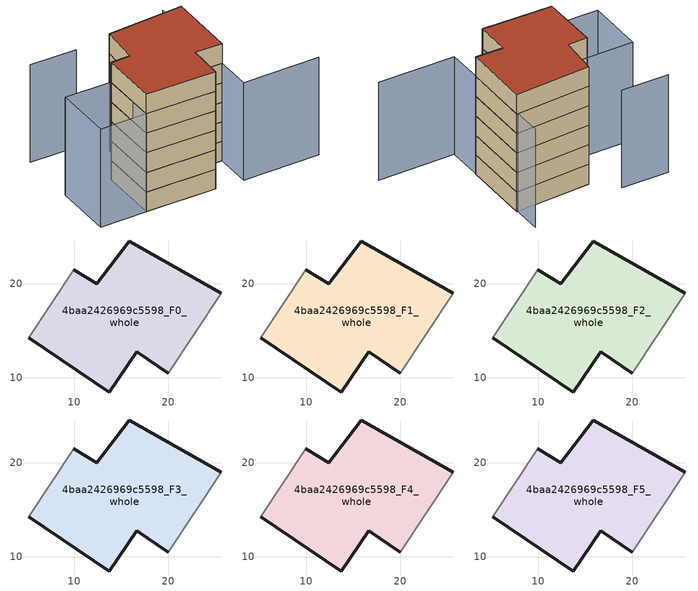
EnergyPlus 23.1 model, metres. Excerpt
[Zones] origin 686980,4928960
4baa2426969c5598_F0_whole
 floor ground (EU_floor_Construction): 19.99,10.51 25.6,18.99 15.85,24.55 12.36,20 9.92,21.5 5.17,14.25 13.73,8.49 16.63,12.76 z0
 wall outside (EU_wall_Construction): 19.99,10.51 16.63,12.76 13.73,8.49 5.17,14.25 / 9.92,21.5 12.36,20 15.85,24.55 25.6,18.99 z0:3
 wall adiabatic (EU_wall_Construction): 25.6,18.99 19.99,10.51 / 5.17,14.25 9.92,21.5 z0:3
4baa2426969c5598_F1_whole
 floor to 4baa2426969c5598_F0_whole (EU_floor_Construction): 19.99,10.51 25.6,18.99 15.85,24.55 12.36,20 9.92,21.5 5.17,14.25 13.73,8.49 16.63,12.76 z3
 wall outside (EU_wall_Construction): 19.99,10.51 16.63,12.76 13.73,8.49 5.17,14.25 / 9.92,21.5 12.36,20 15.85,24.55 25.6,18.99 z3:6
 wall adiabatic (EU_wall_Construction): 25.6,18.99 19.99,10.51 / 5.17,14.25 9.92,21.5 z3:6
4baa2426969c5598_F2_whole
 floor to 4baa2426969c5598_F1_whole (EU_floor_Construction): 19.99,10.51 25.6,18.99 15.85,24.55 12.36,20 9.92,21.5 5.17,14.25 13.73,8.49 16.63,12.76 z6
 wall outside (EU_wall_Construction): 19.99,10.51 16.63,12.76 13.73,8.49 5.17,14.25 / 9.92,21.5 12.36,20 15.85,24.55 25.6,18.99 z6:9
 wall adiabatic (EU_wall_Construction): 25.6,18.99 19.99,10.51 / 5.17,14.25 9.92,21.5 z6:9
4baa2426969c5598_F3_whole
 floor to 4baa2426969c5598_F2_whole (EU_floor_Construction): 19.99,10.51 25.6,18.99 15.85,24.55 12.36,20 9.92,21.5 5.17,14.25 13.73,8.49 16.63,12.76 z9
 wall outside (EU_wall_Construction): 19.99,10.51 16.63,12.76 13.73,8.49 5.17,14.25 / 9.92,21.5 12.36,20 15.85,24.55 25.6,18.99 z9:12
 wall adiabatic (EU_wall_Construction): 25.6,18.99 19.99,10.51 / 5.17,14.25 9.92,21.5 z9:12
4baa2426969c5598_F4_whole
 floor to 4baa2426969c5598_F3_whole (EU_floor_Construction): 19.99,10.51 25.6,18.99 15.85,24.55 12.36,20 9.92,21.5 5.17,14.25 13.73,8.49 16.63,12.76 z12
 wall outside (EU_wall_Construction): 19.99,10.51 16.63,12.76 13.73,8.49 5.17,14.25 / 9.92,21.5 12.36,20 15.85,24.55 25.6,18.99 z12:15
 wall adiabatic (EU_wall_Construction): 25.6,18.99 19.99,10.51 / 5.17,14.25 9.92,21.5 z12:15
4baa2426969c5598_F5_whole
 floor to 4baa2426969c5598_F4_whole (EU_floor_Construction): 19.99,10.51 25.6,18.99 15.85,24.55 12.36,20 9.92,21.5 5.17,14.25 13.73,8.49 16.63,12.76 z15
 wall outside (EU_wall_Construction): 19.99,10.51 16.63,12.76 13.73,8.49 5.17,14.25 / 9.92,21.5 12.36,20 15.85,24.55 25.6,18.99 z15:18
 wall adiabatic (EU_wall_Construction): 25.6,18.99 19.99,10.51 / 5.17,14.25 9.92,21.5 z15:18
 roof outside (EU_roof_Construction): 25.6,18.99 19.99,10.51 16.63,12.76 13.73,8.49 5.17,14.25 9.92,21.5 12.36,20 15.85,24.55 z18
shading: 26.53,-0.1 17.03,6.04 / 17.03,6.04 27.76,22.64 / 14.82,28.75 9.07,32.57 / 9.92,21.5 5.17,14.25 / 5.17,14.25 -0.58,18.01 / -0.58,18.01 4.17,25.27 / 4.17,25.27 9.92,21.5 z0:15
[Building]
EU S2 Campaign: North Axis=0; Terrain=City; Solar Distribution=FullExterior
[Site:Location]
Bologna: Latitude=44.5; Longitude=11.25; Time Zone=1; Elevation=37
[SizingPeriod:WeatherFileDays]
AnnualSizingPeriod: Begin Month=1; Begin Day of Month=1; End Month=12; End Day of Month=31; Day of Week for Start Day=Monday; Use Weather File Daylight Saving Period=No; Use Weather File Rain and Snow Indicators=No
[MATERIAL]
EU_InternalMass_Material: Roughness=MediumRough; Thickness=0.1; Conductivity=1; Density=1800; Specific Heat=900; Thermal Absorptance=0.9; Solar Absorptance=0.7; Visible Absorptance=0.7
[MATERIAL:NOMASS] Roughness=MediumRough; Thermal Absorptance=0.9; Solar Absorptance=0.7; Visible Absorptance=0.7
Name | Thermal Resistance
EU_wall_NoMass | 0.905828
EU_roof_NoMass | 0.37593
EU_floor_NoMass | 0.67114
[CONSTRUCTION]
EU_wall_Construction: EU_wall_NoMass
EU_roof_Construction: EU_roof_NoMass
EU_floor_Construction: EU_floor_NoMass
EU_InternalMass_Construction: EU_InternalMass_Material
[ZONE] Type=1; Multiplier=1; Ceiling Height=autocalculate; Floor Area=autocalculate; Part of Total Floor Area=Yes
Name | Volume
4baa2426969c5598_F0_whole | 526.713
4baa2426969c5598_F1_whole; 4baa2426969c5598_F2_whole; 4baa2426969c5598_F3_whole; 4baa2426969c5598_F4_whole; 4baa2426969c5598_F5_whole | 526.711
[INTERNALMASS] Construction=EU_InternalMass_Construction; Surface Area=175.571
Name | Zone or ZoneList
4baa2426969c5598_F0_whole_EU_InternalMass | 4baa2426969c5598_F0_whole
4baa2426969c5598_F1_whole_EU_InternalMass | 4baa2426969c5598_F1_whole
4baa2426969c5598_F2_whole_EU_InternalMass | 4baa2426969c5598_F2_whole
4baa2426969c5598_F3_whole_EU_InternalMass | 4baa2426969c5598_F3_whole
4baa2426969c5598_F4_whole_EU_InternalMass | 4baa2426969c5598_F4_whole
4baa2426969c5598_F5_whole_EU_InternalMass | 4baa2426969c5598_F5_whole
[OTHEREQUIPMENT] Fuel Type=Electricity; Design Level Calculation Method=Watts/Area; Power per Zone Floor Area=1; Fraction Latent=0; Fraction Radiant=0; Fraction Lost=0; Carbon Dioxide Generation Rate=0; EndUse Subcategory=EU_Step8_InternalGains
Name | Zone or ZoneList or Space or SpaceList | Schedule
EU_Step8_InternalGain_4baa2426969c5598_F0_whole_f000 | 4baa2426969c5598_F0_whole | EU_Step8_GainSchedule_4baa2426969c5598_F0_whole_f000
EU_Step8_InternalGain_4baa2426969c5598_F1_whole_f000 | 4baa2426969c5598_F1_whole | EU_Step8_GainSchedule_4baa2426969c5598_F1_whole_f000
EU_Step8_InternalGain_4baa2426969c5598_F2_whole_f000 | 4baa2426969c5598_F2_whole | EU_Step8_GainSchedule_4baa2426969c5598_F2_whole_f000
EU_Step8_InternalGain_4baa2426969c5598_F3_whole_f000 | 4baa2426969c5598_F3_whole | EU_Step8_GainSchedule_4baa2426969c5598_F3_whole_f000
EU_Step8_InternalGain_4baa2426969c5598_F4_whole_f000 | 4baa2426969c5598_F4_whole | EU_Step8_GainSchedule_4baa2426969c5598_F4_whole_f000
EU_Step8_InternalGain_4baa2426969c5598_F5_whole_f000 | 4baa2426969c5598_F5_whole | EU_Step8_GainSchedule_4baa2426969c5598_F5_whole_f000
[ZONEVENTILATION:DESIGNFLOWRATE] Schedule=EU_AlwaysOn; Design Flow Rate Calculation Method=AirChanges/Hour; Air Changes per Hour=0.73129; Ventilation Type=Natural; Fan Pressure Rise=0; Fan Total Efficiency=1; Constant Term Coefficient=1; Temperature Term Coefficient=0; Velocity Term Coefficient=0; Velocity Squared Term Coefficient=0; Minimum Indoor Temperature=-100; Maximum Indoor Temperature=100; Delta Temperature=-100; Minimum Outdoor Temperature=-100; Maximum Outdoor Temperature=100; Maximum Wind Speed=40
Name | Zone or ZoneList or Space or SpaceList
EU_ConstantAir_4baa2426969c5598_F0_whole | 4baa2426969c5598_F0_whole
EU_ConstantAir_4baa2426969c5598_F1_whole | 4baa2426969c5598_F1_whole
EU_ConstantAir_4baa2426969c5598_F2_whole | 4baa2426969c5598_F2_whole
EU_ConstantAir_4baa2426969c5598_F3_whole | 4baa2426969c5598_F3_whole
EU_ConstantAir_4baa2426969c5598_F4_whole | 4baa2426969c5598_F4_whole
EU_ConstantAir_4baa2426969c5598_F5_whole | 4baa2426969c5598_F5_whole
[HVACTEMPLATE:THERMOSTAT] Constant Heating Setpoint=20; Constant Cooling Setpoint=50
EU_HeatOnly_4baa2426969c5598_F0_whole; EU_HeatOnly_4baa2426969c5598_F1_whole; EU_HeatOnly_4baa2426969c5598_F2_whole; EU_HeatOnly_4baa2426969c5598_F3_whole; EU_HeatOnly_4baa2426969c5598_F4_whole; EU_HeatOnly_4baa2426969c5598_F5_whole
[HVACTEMPLATE:ZONE:IDEALLOADSAIRSYSTEM] System Availability Schedule=EU_AlwaysOn; Maximum Heating Supply Air Temperature=50; Minimum Cooling Supply Air Temperature=13; Maximum Heating Supply Air Humidity Ratio=0.0156; Minimum Cooling Supply Air Humidity Ratio=0.0077; Heating Limit=NoLimit; Cooling Limit=NoLimit; Heating Availability Schedule=EU_AlwaysOn; Cooling Availability Schedule=EU_CoolingOff; Dehumidification Control Type=ConstantSensibleHeatRatio; Cooling Sensible Heat Ratio=0.7; Dehumidification Setpoint=60; Humidification Control Type=None; Humidification Setpoint=30; Outdoor Air Method=None; Outdoor Air Flow Rate per Person=0.00944; Outdoor Air Flow Rate per Zone Floor Area=0; Outdoor Air Flow Rate per Zone=0; Demand Controlled Ventilation Type=None; Outdoor Air Economizer Type=NoEconomizer; Heat Recovery Type=None; Sensible Heat Recovery Effectiveness=0.7; Latent Heat Recovery Effectiveness=0.65
Name | Template Thermostat
4baa2426969c5598_F0_whole | EU_HeatOnly_4baa2426969c5598_F0_whole
4baa2426969c5598_F1_whole | EU_HeatOnly_4baa2426969c5598_F1_whole
4baa2426969c5598_F2_whole | EU_HeatOnly_4baa2426969c5598_F2_whole
4baa2426969c5598_F3_whole | EU_HeatOnly_4baa2426969c5598_F3_whole
4baa2426969c5598_F4_whole | EU_HeatOnly_4baa2426969c5598_F4_whole
4baa2426969c5598_F5_whole | EU_HeatOnly_4baa2426969c5598_F5_whole
[SIZING:ZONE] Zone Cooling Design Supply Air Temperature Input Method=SupplyAirTemperature; Zone Cooling Design Supply Air Temperature=13; Zone Heating Design Supply Air Temperature Input Method=SupplyAirTemperature; Zone Heating Design Supply Air Temperature=50; Zone Cooling Design Supply Air Humidity Ratio=0.008; Zone Heating Design Supply Air Humidity Ratio=0.008; Cooling Design Air Flow Method=DesignDay; Cooling Design Air Flow Rate=0; Cooling Minimum Air Flow per Zone Floor Area=0.000762; Cooling Minimum Air Flow=0; Cooling Minimum Air Flow Fraction=0.2; Heating Design Air Flow Method=DesignDay; Heating Design Air Flow Rate=0; Heating Maximum Air Flow per Zone Floor Area=0.002032; Heating Maximum Air Flow=0.141576; Heating Maximum Air Flow Fraction=0.3; Account for Dedicated Outdoor Air System=No; Dedicated Outdoor Air System Control Strategy=NeutralSupplyAir; Dedicated Outdoor Air Low Setpoint Temperature for Design=autosize; Dedicated Outdoor Air High Setpoint Temperature for Design=autosize; Zone Load Sizing Method=Sensible Load Only No Latent Load; Zone Latent Cooling Design Supply Air Humidity Ratio Input Method=HumidityRatioDifference; Zone Cooling Design Supply Air Humidity Ratio Difference=0.005; Zone Latent Heating Design Supply Air Humidity Ratio Input Method=HumidityRatioDifference; Zone Humidification Design Supply Air Humidity Ratio Difference=0.005
4baa2426969c5598_F0_whole; 4baa2426969c5598_F1_whole; 4baa2426969c5598_F2_whole; 4baa2426969c5598_F3_whole; 4baa2426969c5598_F4_whole; 4baa2426969c5598_F5_whole
[SCHEDULE:CONSTANT]
Name | Hourly Value
EU_AlwaysOn | 1
EU_CoolingOff | 0
[SCHEDULE:FILE] Column Number=1; Rows to Skip at Top=0; Number of Hours of Data=8760; Column Separator=Comma; Interpolate to Timestep=No; Minutes per Item=60; Adjust Schedule for Daylight Savings=Yes
Name | File
EU_Step8_GainSchedule_4baa2426969c5598_F0_whole_f000 | ../../schedules/4baa2426969c5598/4baa2426969c5598_F0_whole_f000_gain.csv
EU_Step8_GainSchedule_4baa2426969c5598_F1_whole_f000 | ../../schedules/4baa2426969c5598/4baa2426969c5598_F1_whole_f000_gain.csv
EU_Step8_GainSchedule_4baa2426969c5598_F2_whole_f000 | ../../schedules/4baa2426969c5598/4baa2426969c5598_F2_whole_f000_gain.csv
EU_Step8_GainSchedule_4baa2426969c5598_F3_whole_f000 | ../../schedules/4baa2426969c5598/4baa2426969c5598_F3_whole_f000_gain.csv
EU_Step8_GainSchedule_4baa2426969c5598_F4_whole_f000 | ../../schedules/4baa2426969c5598/4baa2426969c5598_F4_whole_f000_gain.csv
EU_Step8_GainSchedule_4baa2426969c5598_F5_whole_f000 | ../../schedules/4baa2426969c5598/4baa2426969c5598_F5_whole_f000_gain.csv
